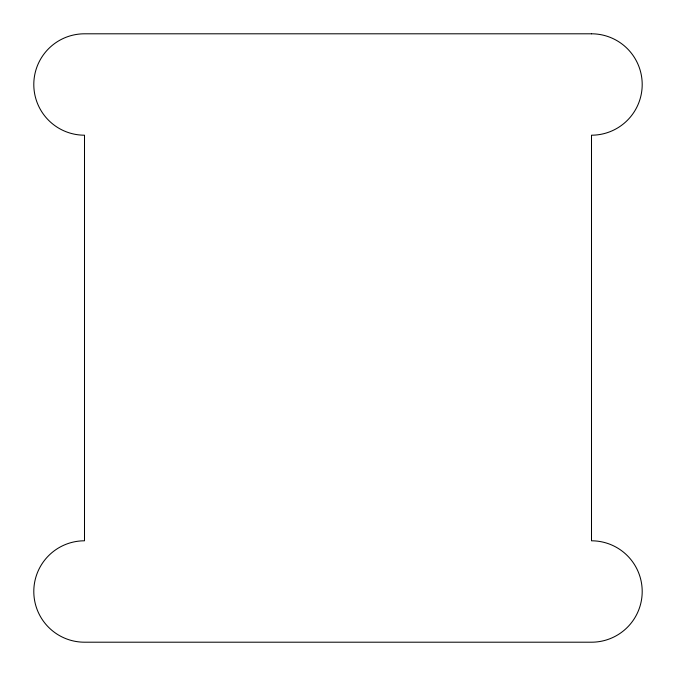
<?xml version="1.0" encoding="UTF-8"?>
<svg xmlns="http://www.w3.org/2000/svg" width="676" height="676" viewBox="0 0 676 676"><rect width="100%" height="100%" fill="white"/><g stroke="black" fill="none" stroke-linecap="round" stroke-linejoin="round"><path stroke-width="1.01" d="M591.5 33.8L84.5 33.8A50.7 50.7 0 0 0 33.8 84.5A50.7 50.7 0 0 0 84.5 135.2L84.5 540.8A50.7 50.7 0 0 0 33.8 591.5A50.7 50.7 0 0 0 84.5 642.2L591.5 642.2A50.7 50.7 0 0 0 642.2 591.5A50.7 50.7 0 0 0 591.5 540.8L591.5 135.2A50.7 50.7 0 0 0 642.2 84.5A50.7 50.7 0 0 0 591.5 33.8"/></g></svg>
